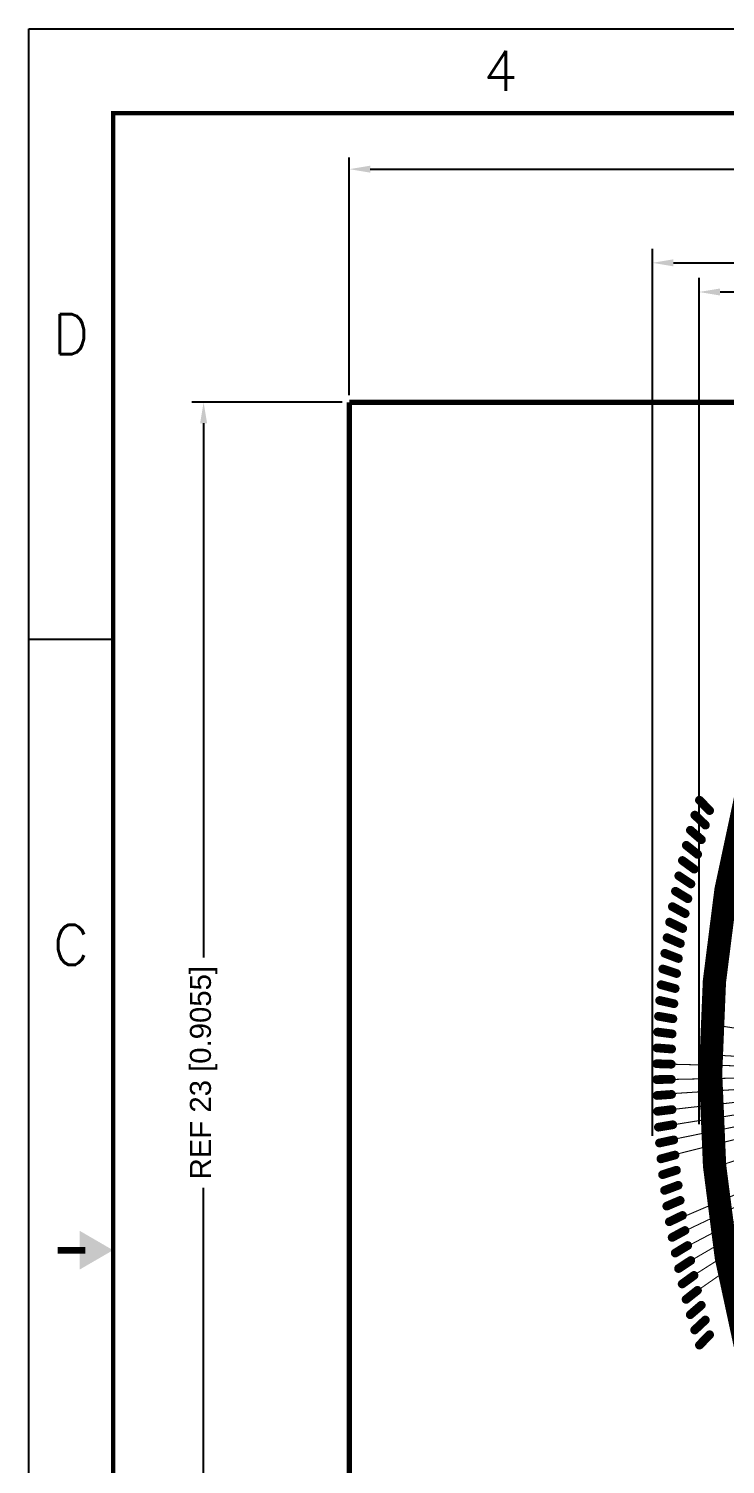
# Model space of a CAD drawing. Header units: inches. Extents: x 5.6 to 70.4, y 6.1 to 48.
# Drawn here: x 5.58 to 17.54, y 23.36 to 47.99 of the extents above; entities that cross this region are included whole.
import ezdxf
from ezdxf.enums import TextEntityAlignment as Align

# ---------------------------------------------------------------- set-up
doc = ezdxf.new("R2010")
doc.units = ezdxf.units.IN
doc.header["$MEASUREMENT"] = 0
for name, color, linetype in [('00-TBlock', 7, 'Continuous'), ('01-Dim', 7, 'Continuous'), ('01-TBlock', 7, 'Continuous'), ('Cu1', 7, 'Continuous'), ('IOs', 250, 'Continuous'), ('pcb', 7, 'Continuous'), ('rings', 10, 'Continuous'), ('Sbp1', 5, 'Continuous'), ('vdd', 250, 'Continuous')]:
    doc.layers.add(name, color=color, linetype=linetype)
doc.styles.add('Complex', font='complex.shx')
doc.styles.get("Standard").update_dxf_attribs({"font": 'arial.ttf'})
doc.styles.add('TBlock', font='simplex.shx')
doc.dimstyles.new('1X REF', dxfattribs={"dimscale": 2, "dimtxt": 0.18, "dimasz": 0.18, "dimexe": 0.1, "dimexo": 0.0625, "dimgap": 0.09, "dimtad": 0, "dimdec": 4, "dimdsep": 46, "dimtxsty": 'Standard', "dimcen": 0.09, "dimadec": 0, "dimazin": 0, "dimtfac": 1, "dimtdec": 4, "dimtofl": 0, "dimtmove": 0, "dimatfit": 3, "dimfxl": 0.1, "dimtolj": 1, "dimtzin": 0, "dimarcsym": 0})
doc.dimstyles.new('1X-Std-.1tol', dxfattribs={"dimscale": 2, "dimtxt": 0.18, "dimasz": 0.18, "dimexe": 0.12, "dimexo": 0.0625, "dimgap": 0.09, "dimtad": 0, "dimdec": 3, "dimzin": 1, "dimdsep": 46, "dimtxsty": 'Standard', "dimcen": 0.09, "dimadec": 0, "dimazin": 0, "dimtfac": 1, "dimtdec": 3, "dimtofl": 0, "dimtmove": 0, "dimatfit": 3, "dimfxl": 0.12, "dimtolj": 1, "dimtzin": 0, "dimarcsym": 0})

# ---------------------------------------------------------------- blocks, each defined once
blk = doc.blocks.new('ANSI_B-1')
at = {"layer": '01-TBlock'}
for p, q in [((0, 0), (0, 279.4)), ((0, 279.4), (431.8, 279.4)), ((9.65, 209.55), (0, 209.55))]:
    blk.add_line(p, q, dxfattribs=at)
at = {"layer": '01-TBlock', "const_width": 0.508}
blk.add_lwpolyline([(9.65, 269.75), (422.15, 269.75), (422.15, 9.65), (9.65, 9.65)], close=True, dxfattribs=at)
at = {"layer": '01-TBlock', "const_width": 0.762}
blk.add_lwpolyline([(3.3, 139.7), (6.48, 139.7)], dxfattribs=at)
at = {"layer": '01-TBlock'}
blk.add_solid([(5.84, 137.49), (9.65, 139.7), (5.84, 137.49), (5.84, 141.91)], dxfattribs=at)
at = {"layer": '00-TBlock', "style": 'TBlock'}
blk.add_attdef('SHEETS', text='', height=3.05, dxfattribs=at).set_placement((418.62, 12.93), align=Align.MIDDLE)
at = {"layer": '01-TBlock', "style": 'TBlock'}
blk.add_text('4', height=4.57, dxfattribs=at).set_placement((53.97, 274.57), align=Align.MIDDLE_CENTER)
for s, p in [('D', (4.83, 244.47)), ('C', (4.83, 174.62))]:
    blk.add_text(s, height=4.57, dxfattribs=at).set_placement(p, align=Align.MIDDLE)
at = {"layer": '01-TBlock'}
for tag, height, style, width, p, p2 in [('COMPANY_NAME', 6.35, 'Complex', 1.302792, (316.5, 44.5), (420.5, 44.5)), ('DRAWN', 2.03, 'TBlock', 3.343562, (264.5, 41.91), (297.5, 41.91)), ('TITLE1', 5.08, 'TBlock', 4.817647, (320.04, 34.53), (419.1, 34.53)), ('ENGINEER', 2.03, 'TBlock', 2.40424, (264, 34.5), (297.5, 34.5)), ('TITLE2', 5.08, 'TBlock', 4.691489, (314.96, 27.6), (421.64, 27.6)), ('CHECKER', 2.03, 'TBlock', 2.527085, (264, 27.09), (297.5, 27.09)), ('APPROVED_BY', 2.03, 'TBlock', 1.518468, (264, 19.68), (297.5, 19.68)), ('XXX-XXXX-XXXX', 5.08, 'TBlock', 1.32097, (326, 17.4), (411, 17.4)), ('ISSUED_BY', 2.03, 'TBlock', 2.024624, (264, 12.27), (297.5, 12.27)), ('XXXXXXXATA.DWG', 3.05, 'TBlock', 1.479779, (337.82, 11.56), (396.24, 11.56))]:
    blk.add_attdef(tag, text='', height=height, dxfattribs=dict(at, style=style, width=width)).set_placement(p, p2, align=Align.FIT)
at = {"layer": '01-TBlock', "style": 'TBlock'}
blk.add_attdef('DS_DAT', text='', height=1.9, dxfattribs=at).set_placement((306.2, 42.99), align=Align.MIDDLE_CENTER)
for tag, height, p in [('ENG_DAT', 1.9, (306.2, 35.58)), ('CK_DAT', 1.9, (306.2, 28.17)), ('AP_DAT', 1.9, (306.2, 20.76)), ('REVLO', 4.32, (417.32, 19.81)), ('IS_DAT', 1.9, (306.2, 13.35)), ('NONE', 2.54, (329.56, 12.83))]:
    blk.add_attdef(tag, text='', height=height, dxfattribs=at).set_placement(p, align=Align.MIDDLE)
blk = doc.blocks.new('*D23')
at = {"layer": '01-Dim', "color": 0, "lineweight": -2, "transparency": 16777216}
for p, q in [((11.085, 41.706), (11.085, 45.781)), ((11.445, 45.581), (20.61, 45.581)), ((33.725, 45.581), (24.56, 45.581)), ((34.085, 41.706), (34.085, 45.781))]:
    blk.add_line(p, q, dxfattribs=at)
at = {"layer": '01-Dim', "color": 0, "transparency": 16777216}
for points in [[(11.445, 45.641), (11.445, 45.521), (11.085, 45.581)], [(33.725, 45.641), (33.725, 45.521), (34.085, 45.581)]]:
    blk.add_solid(points, dxfattribs=at)
at = {"layer": 'Defpoints', "color": 0, "transparency": 16777216}
for p in [(34.085, 45.581), (11.085, 41.581), (34.085, 41.581)]:
    blk.add_point(p, dxfattribs=at)
at = {"layer": '01-Dim', "color": 0, "lineweight": -3, "transparency": 16777216, "insert": (22.585, 45.581), "char_height": 0.36, "attachment_point": 5}
blk.add_mtext('\\A1;REF 23 [0.9055]', dxfattribs=at)
blk = doc.blocks.new('*D24')
at = {"layer": '01-Dim', "color": 0, "lineweight": -2, "transparency": 16777216}
for p, q in [((10.96, 41.581), (8.385, 41.581)), ((8.585, 41.221), (8.585, 32.056)), ((8.585, 18.941), (8.585, 28.106)), ((10.96, 18.581), (8.385, 18.581))]:
    blk.add_line(p, q, dxfattribs=at)
at = {"layer": '01-Dim', "color": 0, "transparency": 16777216}
for points in [[(8.525, 41.221), (8.645, 41.221), (8.585, 41.581)], [(8.525, 18.941), (8.645, 18.941), (8.585, 18.581)]]:
    blk.add_solid(points, dxfattribs=at)
at = {"layer": 'Defpoints', "color": 0, "transparency": 16777216}
for p in [(11.085, 41.581), (8.585, 18.581), (11.085, 18.581)]:
    blk.add_point(p, dxfattribs=at)
at = {"layer": '01-Dim', "color": 0, "lineweight": -3, "transparency": 16777216, "insert": (8.585, 30.081), "char_height": 0.36, "attachment_point": 5, "rotation": 90}
blk.add_mtext('\\A1;REF 23 [0.9055]', dxfattribs=at)
blk = doc.blocks.new('ROUND_19')
at = {"const_width": 0.025}
blk.add_lwpolyline([(-0.0125, 0, 1), (0.0125, 0, 1)], format="xyb", close=True, dxfattribs=at)
blk = doc.blocks.new('ROUND_21')
at = {"const_width": 0.075}
blk.add_lwpolyline([(-0.0375, 0, 1), (0.0375, 0, 1)], format="xyb", close=True, dxfattribs=at)
blk = doc.blocks.new('*D25')
at = {"layer": '01-Dim', "color": 0, "linetype": 'Continuous', "lineweight": -2, "transparency": 16777216}
for p, q in [((16.285, 28.999), (16.285, 44.214)), ((28.885, 28.999), (28.885, 44.214)), ((16.645, 43.974), (20.701, 43.974)), ((28.525, 43.974), (24.469, 43.974))]:
    blk.add_line(p, q, dxfattribs=at)
at = {"layer": '01-Dim', "color": 0, "linetype": 'Continuous', "transparency": 16777216}
for points in [[(16.645, 44.034), (16.645, 43.914), (16.285, 43.974)], [(28.525, 44.034), (28.525, 43.914), (28.885, 43.974)]]:
    blk.add_solid(points, dxfattribs=at)
at = {"layer": 'Defpoints', "color": 0, "linetype": 'Continuous', "transparency": 16777216}
for p in [(28.885, 43.974), (16.285, 28.874), (28.885, 28.874)]:
    blk.add_point(p, dxfattribs=at)
at = {"layer": '01-Dim', "color": 0, "linetype": 'Continuous', "lineweight": -3, "transparency": 16777216, "insert": (22.585, 43.974), "char_height": 0.36, "attachment_point": 5}
blk.add_mtext('\\A1;12.600 [0.4961]', dxfattribs=at)
blk = doc.blocks.new('*D26')
at = {"layer": '01-Dim', "color": 0, "linetype": 'Continuous', "lineweight": -2, "transparency": 16777216}
for p, q in [((17.085, 29.199), (17.085, 43.714)), ((28.085, 29.199), (28.085, 43.714)), ((17.445, 43.474), (20.701, 43.474)), ((27.725, 43.474), (24.469, 43.474))]:
    blk.add_line(p, q, dxfattribs=at)
at = {"layer": '01-Dim', "color": 0, "linetype": 'Continuous', "transparency": 16777216}
for points in [[(17.445, 43.534), (17.445, 43.414), (17.085, 43.474)], [(27.725, 43.534), (27.725, 43.414), (28.085, 43.474)]]:
    blk.add_solid(points, dxfattribs=at)
at = {"layer": 'Defpoints', "color": 0, "linetype": 'Continuous', "transparency": 16777216}
for p in [(28.085, 43.474), (17.085, 29.074), (28.085, 29.074)]:
    blk.add_point(p, dxfattribs=at)
at = {"layer": '01-Dim', "color": 0, "linetype": 'Continuous', "lineweight": -3, "transparency": 16777216, "insert": (22.585, 43.474), "char_height": 0.36, "attachment_point": 5}
blk.add_mtext('\\A1;11.000 [0.4331]', dxfattribs=at)
blk = doc.blocks.new('ROUND_20')
at = {"const_width": 0.065}
blk.add_lwpolyline([(-0.0325, 0, 1), (0.0325, 0, 1)], format="xyb", close=True, dxfattribs=at)
blk = doc.blocks.new('OBLONG_22')
at = {"const_width": 0.13}
blk.add_lwpolyline([(0.11, 0), (-0.11, 0)], dxfattribs=at)
at = {"const_width": 0.065}
for points in [[(-0.1425, 0, 1), (-0.0775, 0, 1)], [(0.0775, 0, 1), (0.1425, 0, 1)]]:
    blk.add_lwpolyline(points, format="xyb", close=True, dxfattribs=at)

msp = doc.modelspace()

# ---------------------------------------------------------------- linework, layer by layer
at = {"layer": 'Cu1'}
for points, const_width in [([(17.26673, 34.57763), (17.09173, 34.75563)], 0.15), ([(17.19473, 34.32763), (17.01273, 34.49963)], 0.15), ([(17.12573, 34.07763), (16.93673, 34.24063)], 0.15), ([(17.06173, 33.82563), (16.86673, 33.98163)], 0.15), ([(17.00173, 33.57263), (16.79973, 33.72063)], 0.15), ([(16.94573, 33.31863), (16.73773, 33.45763)], 0.15), ([(16.89473, 33.06463), (16.68073, 33.19363)], 0.15), ([(17.5909, 33.21218), (17.4789, 33.31118)], 0.05), ([(16.84773, 32.80963), (16.62773, 32.92963)], 0.15), ([(16.80473, 32.55363), (16.57973, 32.66363)], 0.15), ([(16.76573, 32.29663), (16.53673, 32.39663)], 0.15), ([(16.73173, 32.03963), (16.49773, 32.12863)], 0.15), ([(16.70073, 31.78163), (16.46373, 31.85963)], 0.15), ([(16.67573, 31.52363), (16.43473, 31.58963)], 0.15), ([(16.65373, 31.26463), (16.40973, 31.31963)], 0.15), ([(16.63673, 31.00563), (16.38973, 31.04863)], 0.15), ([(16.62373, 30.74663), (16.37573, 30.77763)], 0.15), ([(17.32803, 30.89535), (17.18108, 30.92717)], 0.05), ([(16.61473, 30.48663), (16.36473, 30.50563)], 0.15), ([(16.60973, 30.22663), (16.35973, 30.23463)], 0.15), ([(17.36473, 30.38711), (17.21573, 30.40311)], 0.05), ([(16.35973, 29.96263), (16.60973, 29.96663)], 0.15), ([(16.36473, 29.68963), (16.61373, 29.70763)], 0.15), ([(16.37373, 29.41763), (16.62173, 29.44763)], 0.15), ([(16.38773, 29.14563), (16.63473, 29.18763)], 0.15), ([(16.40673, 28.87463), (16.65173, 28.92763)], 0.15), ([(16.43073, 28.60263), (16.67273, 28.66763)], 0.15), ([(16.45973, 28.33163), (16.69773, 28.40763)], 0.15), ([(17.2867, 28.45143), (17.4247, 28.50943)], 0.05), ([(16.49373, 28.06163), (16.72773, 28.14863)], 0.15), ([(16.53173, 27.79163), (16.76173, 27.88963)], 0.15), ([(16.57573, 27.52263), (16.80073, 27.63163)], 0.15), ([(16.62373, 27.25463), (16.84373, 27.37363)], 0.15), ([(16.67673, 26.98663), (16.89073, 27.11563)], 0.15), ([(16.73373, 26.72063), (16.94273, 26.85863)], 0.15), ([(16.79573, 26.45563), (16.99873, 26.60263)], 0.15), ([(16.86273, 26.19163), (17.05873, 26.34663)], 0.15), ([(16.93473, 25.92863), (17.12373, 26.09163)], 0.15), ([(17.01073, 25.66663), (17.19273, 25.83763)], 0.15), ([(17.09173, 25.40663), (17.26673, 25.58463)], 0.15)]:
    msp.add_lwpolyline(points, dxfattribs=dict(at, const_width=const_width))
at = {"layer": 'Cu1', "const_width": 0.4}
msp.add_lwpolyline([(17.87873, 34.75963, 0.1276595), (17.88726, 25.36877)], format="xyb", dxfattribs=at)
at = {"layer": 'IOs', "transparency": 33554687, "const_width": 0.01778}
for points in [[(21.17419, 30.11138), (16.44954, 30.23036)], [(21.17419, 30.06239), (16.45444, 29.96091)], [(21.16741, 30.01257), (16.46751, 29.71162)], [(21.17442, 29.96708), (16.47102, 29.43168)], [(21.16741, 29.91459), (16.50954, 29.16573)], [(21.17442, 29.8621), (16.54806, 28.91727)], [(21.17442, 29.80961), (16.61811, 28.66182)], [(21.17111, 29.46921), (16.71355, 27.56431)], [(21.17111, 29.41627), (16.74534, 27.31987)], [(21.17111, 29.36333), (16.81598, 27.06576)], [(21.16804, 29.31342), (16.84668, 26.79928)], [(21.16792, 29.25688), (16.93189, 26.56435)], [(21.16799, 29.20755), (16.9672, 26.27904)]]:
    msp.add_lwpolyline(points, dxfattribs=at)
at = {"layer": 'pcb', "const_width": 0.08814}
for points in [[(34.08473, 41.58063), (11.08473, 41.58063)], [(11.08473, 41.58063), (11.08473, 18.58063)]]:
    msp.add_lwpolyline(points, dxfattribs=at)
at = {"layer": 'rings', "const_width": 0.4}
msp.add_lwpolyline([(17.87873, 34.75963, 0.1276595), (17.88726, 25.36877)], format="xyb", dxfattribs=at)
at = {"layer": 'Sbp1'}
for points, const_width in [([(17.26673, 34.57763), (17.09173, 34.75563)], 0.15), ([(17.19473, 34.32763), (17.01273, 34.49963)], 0.15), ([(17.12573, 34.07763), (16.93673, 34.24063)], 0.15), ([(17.06173, 33.82563), (16.86673, 33.98163)], 0.15), ([(17.00173, 33.57263), (16.79973, 33.72063)], 0.15), ([(16.94573, 33.31863), (16.73773, 33.45763)], 0.15), ([(16.89473, 33.06463), (16.68073, 33.19363)], 0.15), ([(17.64918, 33.17978), (17.46918, 33.30578)], 0.13), ([(16.84773, 32.80963), (16.62773, 32.92963)], 0.15), ([(16.80473, 32.55363), (16.57973, 32.66363)], 0.15), ([(16.76573, 32.29663), (16.53673, 32.39663)], 0.15), ([(16.73173, 32.03963), (16.49773, 32.12863)], 0.15), ([(16.70073, 31.78163), (16.46373, 31.85963)], 0.15), ([(16.67573, 31.52363), (16.43473, 31.58963)], 0.15), ([(16.65373, 31.26463), (16.40973, 31.31963)], 0.15), ([(16.63673, 31.00563), (16.38973, 31.04863)], 0.15), ([(16.62373, 30.74663), (16.37573, 30.77763)], 0.15), ([(17.39732, 30.89359), (17.18218, 30.94162)], 0.13), ([(16.61473, 30.48663), (16.36473, 30.50563)], 0.15), ([(16.60973, 30.22663), (16.35973, 30.23463)], 0.15), ([(16.35973, 29.96263), (16.60973, 29.96663)], 0.15), ([(16.36473, 29.68963), (16.61373, 29.70763)], 0.15), ([(16.37373, 29.41763), (16.62173, 29.44763)], 0.15), ([(16.38773, 29.14563), (16.63473, 29.18763)], 0.15), ([(16.40673, 28.87463), (16.65173, 28.92763)], 0.15), ([(16.43073, 28.60263), (16.67273, 28.66763)], 0.15), ([(17.26371, 28.42044), (17.46471, 28.50844)], 0.13), ([(16.45973, 28.33163), (16.69773, 28.40763)], 0.15), ([(16.49373, 28.06163), (16.72773, 28.14863)], 0.15), ([(16.53173, 27.79163), (16.76173, 27.88963)], 0.15), ([(16.57573, 27.52263), (16.80073, 27.63163)], 0.15), ([(16.62373, 27.25463), (16.84373, 27.37363)], 0.15), ([(16.67673, 26.98663), (16.89073, 27.11563)], 0.15), ([(16.73373, 26.72063), (16.94273, 26.85863)], 0.15), ([(16.79573, 26.45563), (16.99873, 26.60263)], 0.15), ([(16.86273, 26.19163), (17.05873, 26.34663)], 0.15), ([(16.93473, 25.92863), (17.12373, 26.09163)], 0.15), ([(17.01073, 25.66663), (17.19273, 25.83763)], 0.15), ([(17.09173, 25.40663), (17.26673, 25.58463)], 0.15)]:
    msp.add_lwpolyline(points, dxfattribs=dict(at, const_width=const_width))
at = {"layer": 'vdd', "transparency": 33554687, "const_width": 0.01778}
for points in [[(21.16278, 30.31304), (17.27911, 30.90974)], [(21.17475, 30.16524), (17.26775, 30.38769)], [(21.17119, 29.71488), (17.3668, 28.46227)]]:
    msp.add_lwpolyline(points, dxfattribs=at)

# ---------------------------------------------------------------- block references
at = {"layer": '01-TBlock', "linetype": 'Continuous', "lineweight": -3, "xscale": 0.1500000000000021, "yscale": 0.1500000000000021, "zscale": 0.1500000000000021}
msp.add_blockref('ANSI_B-1', (5.58473, 6.08063), dxfattribs=at)
at = {"layer": 'Cu1'}
for name, p in [('ROUND_21', (17.09173, 34.75563)), ('ROUND_21', (17.01273, 34.49963)), ('ROUND_21', (17.26673, 34.57763)), ('ROUND_21', (16.93673, 34.24063)), ('ROUND_21', (17.19473, 34.32763)), ('ROUND_21', (16.86673, 33.98163)), ('ROUND_21', (17.12573, 34.07763)), ('ROUND_21', (16.79973, 33.72063)), ('ROUND_21', (17.06173, 33.82563)), ('ROUND_21', (16.73773, 33.45763)), ('ROUND_21', (17.00173, 33.57263)), ('ROUND_21', (16.68073, 33.19363)), ('ROUND_21', (16.94573, 33.31863)), ('ROUND_19', (17.4789, 33.31118)), ('ROUND_21', (16.62773, 32.92963)), ('ROUND_21', (16.89473, 33.06463)), ('ROUND_21', (16.84773, 32.80963)), ('ROUND_21', (16.57973, 32.66363)), ('ROUND_21', (16.80473, 32.55363)), ('ROUND_21', (16.53673, 32.39663)), ('ROUND_21', (16.76573, 32.29663)), ('ROUND_21', (16.49773, 32.12863)), ('ROUND_21', (16.73173, 32.03963)), ('ROUND_21', (16.46373, 31.85963)), ('ROUND_21', (16.70073, 31.78163)), ('ROUND_21', (16.43473, 31.58963)), ('ROUND_21', (16.67573, 31.52363)), ('ROUND_21', (16.40973, 31.31963)), ('ROUND_21', (16.65373, 31.26463)), ('ROUND_21', (16.38973, 31.04863)), ('ROUND_21', (16.63673, 31.00563)), ('ROUND_21', (16.37573, 30.77763)), ('ROUND_21', (16.62373, 30.74663)), ('ROUND_21', (16.36473, 30.50563)), ('ROUND_21', (16.61473, 30.48663)), ('ROUND_21', (16.35973, 30.23463)), ('ROUND_21', (16.60973, 30.22663)), ('ROUND_19', (17.21573, 30.40311)), ('ROUND_19', (17.36473, 30.38711)), ('ROUND_21', (16.35973, 29.96263)), ('ROUND_21', (16.60973, 29.96663)), ('ROUND_21', (16.36473, 29.68963)), ('ROUND_21', (16.61373, 29.70763)), ('ROUND_21', (16.37373, 29.41763)), ('ROUND_21', (16.62173, 29.44763)), ('ROUND_21', (16.38773, 29.14563)), ('ROUND_21', (16.63473, 29.18763)), ('ROUND_21', (16.40673, 28.87463)), ('ROUND_21', (16.65173, 28.92763)), ('ROUND_21', (16.43073, 28.60263)), ('ROUND_21', (16.67273, 28.66763)), ('ROUND_21', (16.45973, 28.33163)), ('ROUND_21', (16.69773, 28.40763)), ('ROUND_19', (17.2867, 28.45143)), ('ROUND_19', (17.4247, 28.50943)), ('ROUND_21', (16.49373, 28.06163)), ('ROUND_21', (16.72773, 28.14863)), ('ROUND_21', (16.53173, 27.79163)), ('ROUND_21', (16.76173, 27.88963)), ('ROUND_21', (16.57573, 27.52263)), ('ROUND_21', (16.80073, 27.63163)), ('ROUND_21', (16.84373, 27.37363)), ('ROUND_21', (16.62373, 27.25463)), ('ROUND_21', (16.89073, 27.11563)), ('ROUND_21', (16.67673, 26.98663)), ('ROUND_21', (16.94273, 26.85863)), ('ROUND_21', (16.73373, 26.72063)), ('ROUND_21', (16.99873, 26.60263)), ('ROUND_21', (16.79573, 26.45563)), ('ROUND_21', (17.05873, 26.34663)), ('ROUND_21', (16.86273, 26.19163)), ('ROUND_21', (17.12373, 26.09163)), ('ROUND_21', (16.93473, 25.92863)), ('ROUND_21', (17.19273, 25.83763)), ('ROUND_21', (17.01073, 25.66663)), ('ROUND_21', (17.26673, 25.58463)), ('ROUND_21', (17.09173, 25.40663))]:
    msp.add_blockref(name, p, dxfattribs=at)
at = {"layer": 'Cu1', "rotation": 16.39245606469348}
for p in [(17.18108, 30.92717), (17.32803, 30.89535)]:
    msp.add_blockref('ROUND_19', p, dxfattribs=at)
at = {"layer": 'Sbp1'}
for name, p in [('ROUND_21', (17.09173, 34.75563)), ('ROUND_21', (17.01273, 34.49963)), ('ROUND_21', (17.26673, 34.57763)), ('ROUND_21', (16.93673, 34.24063)), ('ROUND_21', (17.19473, 34.32763)), ('ROUND_21', (16.86673, 33.98163)), ('ROUND_21', (17.12573, 34.07763)), ('ROUND_21', (16.79973, 33.72063)), ('ROUND_21', (17.06173, 33.82563)), ('ROUND_21', (16.73773, 33.45763)), ('ROUND_21', (17.00173, 33.57263)), ('ROUND_21', (16.68073, 33.19363)), ('ROUND_21', (16.94573, 33.31863)), ('ROUND_20', (17.46918, 33.30578)), ('ROUND_21', (16.62773, 32.92963)), ('ROUND_21', (16.89473, 33.06463)), ('ROUND_21', (16.84773, 32.80963)), ('ROUND_21', (16.57973, 32.66363)), ('ROUND_21', (16.80473, 32.55363)), ('ROUND_21', (16.53673, 32.39663)), ('ROUND_21', (16.76573, 32.29663)), ('ROUND_21', (16.49773, 32.12863)), ('ROUND_21', (16.73173, 32.03963)), ('ROUND_21', (16.46373, 31.85963)), ('ROUND_21', (16.70073, 31.78163)), ('ROUND_21', (16.43473, 31.58963)), ('ROUND_21', (16.67573, 31.52363)), ('ROUND_21', (16.40973, 31.31963)), ('ROUND_21', (16.65373, 31.26463)), ('ROUND_21', (16.38973, 31.04863)), ('ROUND_21', (16.63673, 31.00563)), ('ROUND_21', (16.37573, 30.77763)), ('ROUND_21', (16.62373, 30.74663)), ('ROUND_21', (16.36473, 30.50563)), ('ROUND_21', (16.61473, 30.48663)), ('ROUND_21', (16.35973, 30.23463)), ('ROUND_21', (16.60973, 30.22663)), ('OBLONG_22', (17.26665, 30.39086)), ('ROUND_21', (16.35973, 29.96263)), ('ROUND_21', (16.60973, 29.96663)), ('ROUND_21', (16.36473, 29.68963)), ('ROUND_21', (16.61373, 29.70763)), ('ROUND_21', (16.37373, 29.41763)), ('ROUND_21', (16.62173, 29.44763)), ('ROUND_21', (16.38773, 29.14563)), ('ROUND_21', (16.63473, 29.18763)), ('ROUND_21', (16.40673, 28.87463)), ('ROUND_21', (16.65173, 28.92763)), ('ROUND_21', (16.43073, 28.60263)), ('ROUND_21', (16.67273, 28.66763)), ('ROUND_20', (17.46471, 28.50844)), ('ROUND_21', (16.45973, 28.33163)), ('ROUND_21', (16.69773, 28.40763)), ('ROUND_20', (17.26371, 28.42044)), ('ROUND_21', (16.49373, 28.06163)), ('ROUND_21', (16.72773, 28.14863)), ('ROUND_21', (16.53173, 27.79163)), ('ROUND_21', (16.76173, 27.88963)), ('ROUND_21', (16.57573, 27.52263)), ('ROUND_21', (16.80073, 27.63163)), ('ROUND_21', (16.84373, 27.37363)), ('ROUND_21', (16.62373, 27.25463)), ('ROUND_21', (16.89073, 27.11563)), ('ROUND_21', (16.67673, 26.98663)), ('ROUND_21', (16.94273, 26.85863)), ('ROUND_21', (16.73373, 26.72063)), ('ROUND_21', (16.99873, 26.60263)), ('ROUND_21', (16.79573, 26.45563)), ('ROUND_21', (17.05873, 26.34663)), ('ROUND_21', (16.86273, 26.19163)), ('ROUND_21', (17.12373, 26.09163)), ('ROUND_21', (16.93473, 25.92863)), ('ROUND_21', (17.19273, 25.83763)), ('ROUND_21', (17.01073, 25.66663)), ('ROUND_21', (17.26673, 25.58463)), ('ROUND_21', (17.09173, 25.40663))]:
    msp.add_blockref(name, p, dxfattribs=at)
at = {"layer": 'Sbp1', "rotation": 5.1107152959303}
for p in [(17.18218, 30.94162), (17.39732, 30.89359)]:
    msp.add_blockref('ROUND_20', p, dxfattribs=at)

# ---------------------------------------------------------------- dimensions: what is measured, and where the dimension line sits
at = {"layer": '01-Dim', "lineweight": -3}
dim = msp.add_linear_dim(base=(34.08473, 45.58063), p1=(11.08473, 41.58063), p2=(34.08473, 41.58063), dimstyle='1X REF', override={"dimpost": 'REF <>'}, dxfattribs=at)
dim.commit()
dim.dimension.update_dxf_attribs({"geometry": '*D23', "text_midpoint": (22.58473, 45.58063)})
at = {"layer": '01-Dim', "linetype": 'Continuous', "lineweight": -3}
for base, p1, p2, picture, middle in [((28.88473, 43.97418), (16.28473, 28.87418), (28.88473, 28.87418), '*D25', (22.58473, 43.97418)), ((28.08473, 43.47418), (17.08473, 29.07418), (28.08473, 29.07418), '*D26', (22.58473, 43.47418))]:
    dim = msp.add_linear_dim(base=base, p1=p1, p2=p2, dimstyle='1X-Std-.1tol', dxfattribs=at)
    dim.commit()
    dim.dimension.update_dxf_attribs({"geometry": picture, "text_midpoint": middle})
at = {"layer": '01-Dim', "lineweight": -3}
dim = msp.add_linear_dim(base=(8.58473, 18.58063), p1=(11.08473, 41.58063), p2=(11.08473, 18.58063), angle=90, dimstyle='1X REF', override={"dimpost": 'REF <>'}, dxfattribs=at)
dim.commit()
dim.dimension.update_dxf_attribs({"geometry": '*D24', "text_midpoint": (8.58473, 30.08063)})

doc.saveas('drawing.dxf')
